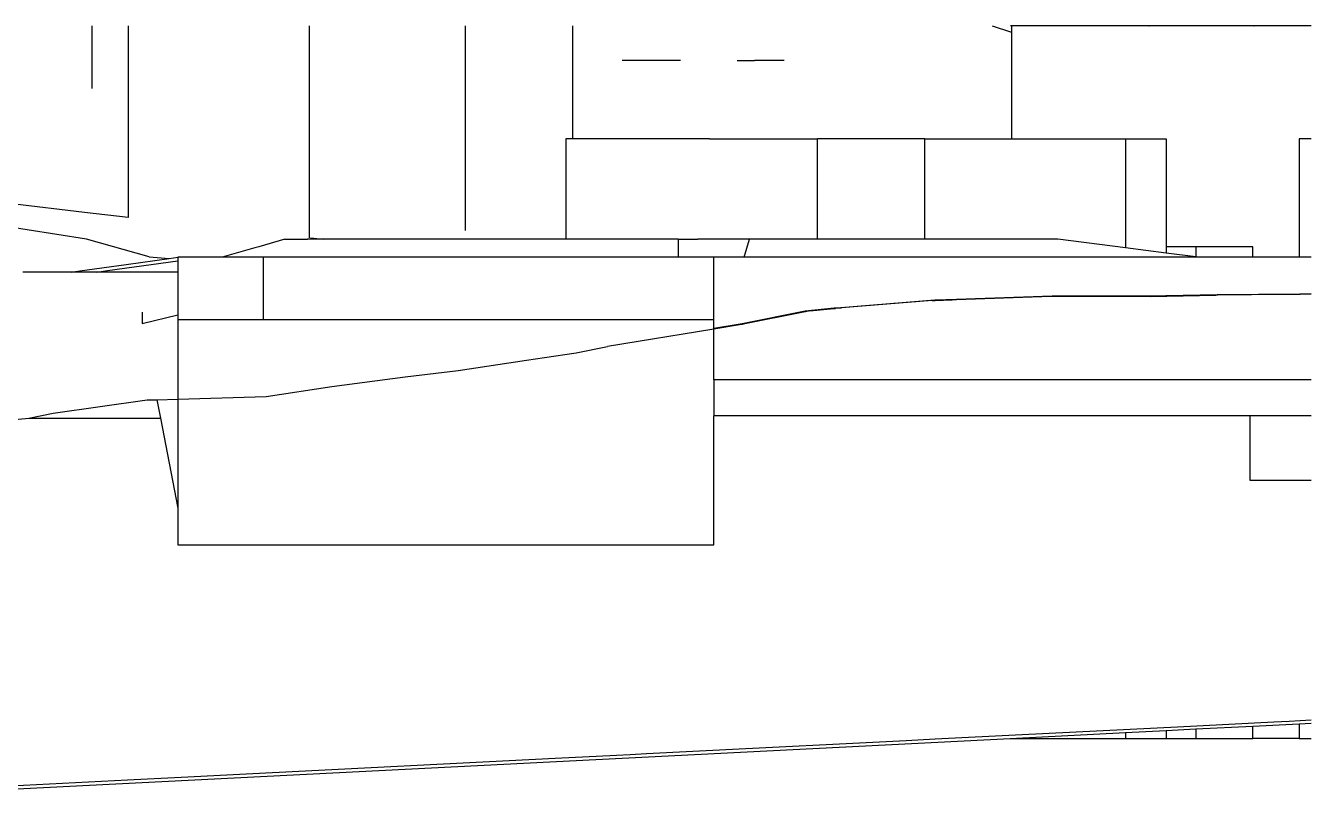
# Model space of a CAD drawing. Extents: x -35.4 to 35.4, y -10.3 to 13.4.
# Drawn here: x -0.53 to 35.44, y -8.48 to 13.37 of the extents above; entities that cross this region are included whole.
import ezdxf

# ---------------------------------------------------------------- set-up
doc = ezdxf.new("R2010")
doc.units = 0
doc.layers.get('0').update_dxf_attribs({"linetype": 'CONTINUOUS'})
doc.layers.add('SECTIONCUTEDGES', color=7, linetype='CONTINUOUS')

msp = doc.modelspace()

# ---------------------------------------------------------------- linework, layer by layer
for p, q in [((1.325, 13.374), (1.325, 12.767)), ((2.345, 13.374), (2.345, 11.48)), ((7.405, 13.374), (7.405, 7.441)), ((11.765, 13.374), (11.765, 7.646)), ((14.775, 13.374), (14.775, 13.139)), ((26.513, 13.374), (27.055, 13.198)), ((27.055, 13.366), (27.026, 13.374)), ((28.432, 13.369), (27.055, 13.369)), ((27.055, 13.369), (27.055, 13.366)), ((27.055, 13.366), (27.055, 13.348)), ((27.055, 13.348), (27.055, 13.239)), ((28.476, 13.369), (28.432, 13.369)), ((29.91, 13.369), (28.476, 13.369)), ((30.007, 13.369), (29.91, 13.369)), ((30.049, 13.369), (30.007, 13.369)), ((30.904, 13.369), (30.049, 13.369)), ((30.895, 13.374), (30.904, 13.369)), ((30.97, 13.369), (30.904, 13.369)), ((31.784, 13.369), (30.97, 13.369)), ((31.836, 13.369), (31.784, 13.369)), ((31.991, 13.369), (31.836, 13.369)), ((32.883, 13.369), (31.991, 13.369)), ((32.919, 13.369), (32.883, 13.369)), ((33.81, 13.369), (32.919, 13.369)), ((33.844, 13.369), (33.81, 13.369)), ((33.831, 13.374), (33.844, 13.369)), ((35.189, 13.369), (33.844, 13.369)), ((35.256, 13.369), (35.189, 13.369)), ((35.441, 13.369), (35.256, 13.369)), ((14.775, 13.139), (14.775, 13.073)), ((14.775, 13.073), (14.775, 12.65)), ((27.055, 13.239), (27.055, 13.218)), ((27.055, 13.218), (27.055, 13.2)), ((27.055, 13.2), (27.055, 13.198)), ((27.055, 13.198), (27.055, 13.139)), ((27.055, 13.139), (27.055, 13.078)), ((27.055, 13.078), (27.055, 12.926)), ((1.325, 12.767), (1.325, 12.4)), ((14.775, 12.65), (14.775, 12.576)), ((27.055, 12.926), (27.055, 12.865)), ((27.055, 12.865), (27.055, 12.84)), ((27.055, 12.84), (27.055, 12.4)), ((1.325, 12.4), (1.325, 11.931)), ((14.775, 12.576), (14.775, 12.4)), ((14.775, 12.4), (14.775, 11.724)), ((17.282, 12.4), (16.162, 12.4)), ((17.792, 12.4), (17.282, 12.4)), ((19.382, 12.4), (19.862, 12.4)), ((20.692, 12.4), (19.862, 12.4)), ((27.055, 12.4), (27.055, 11.586)), ((1.325, 11.931), (1.325, 11.914)), ((1.325, 11.914), (1.325, 11.697)), ((1.325, 11.697), (1.325, 11.616)), ((14.775, 11.724), (14.775, 11.472)), ((27.055, 11.586), (27.055, 11.551)), ((27.055, 11.551), (27.055, 11.368)), ((2.345, 11.48), (2.345, 11.434)), ((2.345, 11.434), (2.345, 11.4)), ((2.345, 11.4), (2.345, 11.378)), ((2.345, 11.378), (2.345, 10.4)), ((14.775, 11.472), (14.775, 11.363)), ((14.775, 11.363), (14.775, 10.4)), ((27.055, 11.368), (27.055, 11.366)), ((27.055, 11.366), (27.055, 11.346)), ((27.055, 11.346), (27.055, 11.181)), ((27.055, 11.181), (27.055, 10.518)), ((27.055, 10.518), (27.055, 10.4)), ((2.345, 10.4), (2.345, 10.375)), ((2.345, 10.375), (2.345, 9.903)), ((14.775, 10.21), (14.585, 10.21)), ((14.585, 10.21), (14.585, 9.64)), ((14.775, 10.4), (14.775, 10.21)), ((17.567, 10.21), (14.775, 10.21)), ((18.6, 10.21), (17.567, 10.21)), ((18.6, 10.21), (21.625, 10.21)), ((21.625, 7.4), (21.625, 10.21)), ((24.287, 10.21), (21.625, 10.21)), ((24.625, 10.21), (24.287, 10.21)), ((24.625, 7.4), (24.625, 10.21)), ((24.625, 10.21), (25.556, 10.21)), ((25.556, 10.21), (27.055, 10.21)), ((27.055, 10.4), (27.055, 10.21)), ((27.055, 10.21), (30.245, 10.21)), ((30.245, 10.21), (31.385, 10.21)), ((30.245, 10.21), (30.245, 7.158)), ((31.385, 10.21), (31.385, 7.192)), ((35.105, 10.21), (35.105, 6.9)), ((35.441, 10.21), (35.105, 10.21)), ((2.345, 9.903), (2.345, 9.4)), ((2.345, 9.4), (2.345, 9.146)), ((14.585, 9.64), (14.585, 9.617)), ((14.585, 9.617), (14.585, 9.4)), ((14.585, 9.4), (14.585, 8.786)), ((2.345, 9.146), (2.345, 8.4)), ((14.585, 8.786), (14.585, 7.458)), ((-0.903, 8.4), (1.117, 8.156)), ((2.345, 8.4), (2.345, 8.324)), ((2.345, 8.324), (2.345, 8.31)), ((2.345, 8.31), (2.345, 8.024)), ((1.173, 7.4), (-4.29, 8.262)), ((1.117, 8.156), (2.345, 8.017)), ((2.345, 8.024), (2.345, 8.017)), ((2.345, 8.017), (2.345, 8.012)), ((2.93, 6.913), (1.173, 7.4)), ((6.728, 7.4), (5.994, 7.192)), ((6.728, 7.4), (7.362, 7.4)), ((7.433, 7.4), (7.362, 7.4)), ((7.749, 7.4), (7.433, 7.4)), ((7.446, 7.441), (7.808, 7.4)), ((7.808, 7.4), (7.749, 7.4)), ((8.162, 7.4), (7.808, 7.4)), ((9.322, 7.4), (8.162, 7.4)), ((9.621, 7.4), (9.322, 7.4)), ((10.856, 7.4), (9.621, 7.4)), ((10.952, 7.4), (10.856, 7.4)), ((11.731, 7.4), (10.952, 7.4)), ((12.642, 7.4), (11.731, 7.4)), ((12.702, 7.4), (12.642, 7.4)), ((13.022, 7.4), (12.702, 7.4)), ((13.33, 7.4), (13.022, 7.4)), ((14.235, 7.4), (13.33, 7.4)), ((14.542, 7.4), (14.235, 7.4)), ((14.585, 7.4), (14.542, 7.4)), ((14.585, 7.458), (14.585, 7.4)), ((17.728, 7.4), (14.585, 7.4)), ((17.728, 7.4), (18.282, 7.4)), ((17.728, 7.4), (17.728, 7.16)), ((19.728, 7.4), (18.282, 7.4)), ((19.578, 6.9), (19.728, 7.4)), ((20.161, 7.4), (19.728, 7.4)), ((21.625, 7.4), (20.161, 7.4)), ((24.625, 7.4), (21.625, 7.4)), ((25.02, 7.4), (24.625, 7.4)), ((25.984, 7.4), (25.02, 7.4)), ((26.075, 7.4), (25.984, 7.4)), ((28.347, 7.4), (26.075, 7.4)), ((30.245, 7.158), (28.347, 7.4)), ((2.288, 6.699), (3.489, 6.867)), ((2.93, 6.913), (3.489, 6.867)), ((3.489, 6.867), (3.728, 6.901)), ((3.728, 6.9), (3.728, 6.901)), ((4.173, 6.901), (3.728, 6.901)), ((3.728, 6.901), (3.728, 6.9)), ((3.728, 6.901), (3.728, 6.9)), ((3.728, 6.901), (3.728, 6.9)), ((3.728, 6.9), (3.728, 6.8)), ((4.969, 6.901), (4.173, 6.901)), ((5.684, 7.104), (4.969, 6.901)), ((6.13, 6.901), (4.969, 6.901)), ((5.886, 7.161), (5.684, 7.104)), ((5.994, 7.192), (5.886, 7.161)), ((6.13, 6.9), (6.13, 6.901)), ((6.13, 5.147), (6.13, 6.9)), ((6.557, 6.9), (6.13, 6.9)), ((6.728, 6.9), (6.557, 6.9)), ((6.775, 6.9), (6.728, 6.9)), ((7.433, 6.9), (6.775, 6.9)), ((7.454, 6.9), (7.433, 6.9)), ((7.749, 6.9), (7.454, 6.9)), ((9.496, 6.9), (7.749, 6.9)), ((9.621, 6.9), (9.496, 6.9)), ((10.774, 6.9), (9.621, 6.9)), ((10.856, 6.9), (10.774, 6.9)), ((11.673, 6.9), (10.856, 6.9)), ((11.731, 6.9), (11.673, 6.9)), ((12.638, 6.9), (11.731, 6.9)), ((12.702, 6.9), (12.638, 6.9)), ((13.288, 6.9), (12.702, 6.9)), ((13.33, 6.9), (13.288, 6.9)), ((14.175, 6.9), (13.33, 6.9)), ((14.235, 6.9), (14.175, 6.9)), ((17.496, 6.9), (14.235, 6.9)), ((17.728, 6.9), (17.496, 6.9)), ((17.728, 7.16), (17.728, 6.9)), ((18.445, 6.9), (17.728, 6.9)), ((18.727, 6.9), (18.445, 6.9)), ((18.728, 6.9), (18.727, 6.9)), ((18.728, 5.147), (18.728, 6.9)), ((19.578, 6.9), (18.728, 6.9)), ((19.728, 6.9), (19.578, 6.9)), ((19.793, 6.9), (19.728, 6.9)), ((20.161, 6.9), (19.793, 6.9)), ((20.893, 6.9), (20.161, 6.9)), ((25.02, 6.9), (20.893, 6.9)), ((25.839, 6.9), (25.02, 6.9)), ((25.984, 6.9), (25.839, 6.9)), ((26.061, 6.9), (25.984, 6.9)), ((26.075, 6.9), (26.061, 6.9)), ((28.005, 6.9), (26.075, 6.9)), ((28.347, 6.9), (28.005, 6.9)), ((29.007, 6.9), (28.347, 6.9)), ((32.263, 6.9), (29.007, 6.9)), ((31.385, 7.012), (30.245, 7.158)), ((32.21, 7.192), (31.385, 7.192)), ((31.385, 7.192), (31.385, 7.012)), ((32.21, 6.907), (31.385, 7.012)), ((32.21, 7.192), (32.21, 6.907)), ((33.805, 7.192), (32.21, 7.192)), ((32.263, 6.9), (32.21, 6.907)), ((33.805, 6.9), (32.263, 6.9)), ((33.805, 6.9), (33.805, 7.192)), ((35.105, 6.9), (33.805, 6.9)), ((35.441, 6.9), (35.105, 6.9)), ((-0.246, 6.482), (-0.61, 6.482)), ((0.562, 6.482), (-0.246, 6.482)), ((0.747, 6.482), (0.562, 6.482)), ((0.747, 6.482), (0.986, 6.516)), ((1.465, 6.482), (0.747, 6.482)), ((0.986, 6.516), (2.288, 6.699)), ((1.465, 6.482), (1.764, 6.524)), ((1.638, 6.482), (1.465, 6.482)), ((3.728, 6.482), (1.638, 6.482)), ((1.764, 6.524), (3.728, 6.8)), ((3.728, 6.8), (3.728, 6.482)), ((3.728, 6.482), (3.728, 5.288)), ((25.513, 5.728), (28.193, 5.817)), ((28.193, 5.817), (30.892, 5.819)), ((30.892, 5.819), (32.804, 5.854)), ((32.804, 5.854), (35.122, 5.875)), ((35.122, 5.875), (35.441, 5.881)), ((19.519, 5.049), (21.278, 5.4)), ((21.278, 5.4), (22.095, 5.482)), ((22.095, 5.482), (22.281, 5.492)), ((22.281, 5.492), (24.909, 5.709)), ((24.909, 5.709), (25.513, 5.728)), ((2.728, 5.361), (2.728, 5.049)), ((2.728, 5.049), (3.728, 5.288)), ((3.728, 5.288), (3.728, 5.147)), ((18.728, 4.919), (19.519, 5.049)), ((19.519, 3.472), (18.728, 3.472)), ((21.278, 3.472), (19.519, 3.472)), ((22.095, 3.472), (21.278, 3.472)), ((22.281, 3.472), (22.095, 3.472)), ((24.909, 3.472), (22.281, 3.472)), ((25.513, 3.472), (24.909, 3.472)), ((28.193, 3.472), (25.513, 3.472)), ((30.892, 3.472), (28.193, 3.472)), ((32.804, 3.472), (30.892, 3.472)), ((34.728, 3.472), (32.804, 3.472)), ((35.122, 3.472), (34.728, 3.472)), ((35.441, 3.472), (35.122, 3.472)), ((3.141, 2.915), (3.241, 2.4)), ((-0.441, 2.4), (2.569, 2.4)), ((2.569, 2.4), (3.241, 2.4)), ((3.241, 2.4), (3.728, -0.119)), ((19.598, 2.461), (18.728, 2.461)), ((19.848, 2.461), (19.598, 2.461)), ((19.934, 2.461), (19.848, 2.461)), ((20.784, 2.461), (19.934, 2.461)), ((22.139, 2.461), (20.784, 2.461)), ((22.277, 2.461), (22.139, 2.461)), ((22.469, 2.461), (22.277, 2.461)), ((24.328, 2.461), (22.469, 2.461)), ((24.405, 2.461), (24.328, 2.461)), ((25.148, 2.461), (24.405, 2.461)), ((25.379, 2.461), (25.148, 2.461)), ((27.579, 2.461), (25.379, 2.461)), ((31.506, 2.461), (27.579, 2.461)), ((31.919, 2.461), (31.506, 2.461)), ((32.185, 2.461), (31.919, 2.461)), ((33.728, 2.461), (32.185, 2.461)), ((33.728, 0.65), (33.728, 2.461)), ((35.441, 2.461), (33.728, 2.461)), ((34.561, 0.65), (33.728, 0.65)), ((34.859, 0.65), (34.561, 0.65)), ((34.993, 0.65), (34.859, 0.65)), ((35.441, 0.65), (34.993, 0.65)), ((34.389, -6.104), (31.694, -6.241)), ((34.821, -6.082), (34.389, -6.104)), ((35.441, -6.051), (34.821, -6.082)), ((27.353, -6.461), (24.922, -6.584)), ((27.016, -6.557), (30.245, -6.393)), ((31.694, -6.241), (27.353, -6.461)), ((30.245, -6.393), (31.385, -6.335)), ((30.245, -6.393), (30.245, -6.557)), ((31.385, -6.335), (32.21, -6.294)), ((31.385, -6.335), (31.385, -6.557)), ((32.21, -6.294), (33.805, -6.213)), ((32.21, -6.294), (32.21, -6.557)), ((33.805, -6.213), (35.105, -6.147)), ((33.805, -6.557), (33.805, -6.213)), ((35.105, -6.147), (35.441, -6.13)), ((35.105, -6.147), (35.105, -6.557)), ((-11.022, -8.485), (27.016, -6.557)), ((20.558, -6.805), (19.622, -6.853)), ((22.051, -6.73), (20.558, -6.805)), ((24.102, -6.626), (22.051, -6.73)), ((24.922, -6.584), (24.102, -6.626)), ((27.016, -6.557), (30.245, -6.557)), ((30.245, -6.557), (31.385, -6.557)), ((31.385, -6.557), (32.21, -6.557)), ((32.21, -6.557), (33.805, -6.557)), ((35.105, -6.557), (33.805, -6.557)), ((35.105, -6.557), (35.441, -6.557)), ((14.289, -7.123), (5.831, -7.552)), ((16.005, -7.036), (14.289, -7.123)), ((16.381, -7.017), (16.005, -7.036)), ((16.846, -6.994), (16.381, -7.017)), ((19.622, -6.853), (16.846, -6.994)), ((5.831, -7.552), (3.819, -7.654)), ((2.32, -7.73), (-1.99, -7.948)), ((3.819, -7.654), (2.32, -7.73))]:
    msp.add_line(p, q)
at = {"layer": 'SECTIONCUTEDGES'}
for p, q in [((28.16, 5.798), (25.513, 5.711)), ((28.172, 5.798), (28.16, 5.798)), ((28.193, 5.798), (28.172, 5.798)), ((28.214, 5.799), (28.193, 5.798)), ((30.892, 5.801), (28.214, 5.799)), ((30.944, 5.801), (30.892, 5.801)), ((30.944, 5.801), (32.773, 5.834)), ((32.789, 5.834), (32.773, 5.834)), ((32.804, 5.835), (32.789, 5.834)), ((32.82, 5.835), (32.804, 5.835)), ((34.728, 5.852), (32.82, 5.835)), ((34.989, 5.854), (34.728, 5.852)), ((35.119, 5.857), (34.989, 5.854)), ((35.122, 5.857), (35.119, 5.857)), ((35.13, 5.857), (35.122, 5.857)), ((35.441, 5.863), (35.13, 5.857)), ((21.411, 5.4), (21.289, 5.376)), ((21.411, 5.4), (21.994, 5.458)), ((21.994, 5.458), (22.095, 5.464)), ((22.095, 5.464), (22.097, 5.464)), ((22.097, 5.464), (22.127, 5.465)), ((22.281, 5.478), (22.127, 5.465)), ((22.297, 5.479), (22.281, 5.478)), ((24.831, 5.689), (22.297, 5.479)), ((24.831, 5.689), (24.909, 5.691)), ((24.909, 5.691), (24.914, 5.692)), ((24.914, 5.692), (25.396, 5.707)), ((25.513, 5.711), (25.396, 5.707)), ((6.13, 5.147), (3.728, 5.147)), ((3.728, 5.147), (3.728, 5.048)), ((3.728, 5.048), (3.728, 4.988)), ((18.728, 5.147), (6.13, 5.147)), ((18.728, 4.919), (18.728, 5.147)), ((21.278, 5.373), (19.543, 5.027)), ((21.289, 5.376), (21.278, 5.373)), ((3.728, 4.988), (3.728, 4.4)), ((18.728, 4.889), (15.747, 4.4)), ((19.443, 5.007), (18.728, 4.889)), ((18.728, 4.889), (18.728, 4.919)), ((18.728, 3.472), (18.728, 4.889)), ((19.504, 5.019), (19.443, 5.007)), ((19.519, 5.022), (19.504, 5.019)), ((19.543, 5.027), (19.519, 5.022)), ((3.728, 4.4), (3.728, 4.061)), ((14.876, 4.221), (15.747, 4.4)), ((3.728, 4.061), (3.728, 3.964)), ((3.728, 3.964), (3.728, 2.933)), ((11.573, 3.734), (13.485, 4.022)), ((13.485, 4.022), (13.986, 4.099)), ((13.986, 4.099), (14.876, 4.221)), ((10.09, 3.552), (11.573, 3.734)), ((6.204, 3.008), (8.039, 3.285)), ((8.039, 3.285), (10.09, 3.552)), ((18.728, 3.472), (18.728, 2.461)), ((0.247, 2.54), (2.868, 2.906)), ((2.868, 2.906), (3.141, 2.915)), ((3.141, 2.915), (3.728, 2.933)), ((3.728, 2.933), (6.204, 3.008)), ((3.728, 2.933), (3.728, -0.119)), ((-0.441, 2.4), (0.247, 2.54)), ((-1.694, 2.282), (-0.441, 2.4)), ((18.728, -0.527), (18.728, 2.461)), ((3.728, -0.119), (3.728, -1.149)), ((18.728, -1.149), (18.728, -0.527)), ((3.728, -1.149), (3.98, -1.149)), ((3.98, -1.149), (4.697, -1.149)), ((4.697, -1.149), (5.991, -1.149)), ((5.991, -1.149), (11.158, -1.149)), ((11.158, -1.149), (14.437, -1.149)), ((14.437, -1.149), (15.137, -1.149)), ((15.137, -1.149), (16.152, -1.149)), ((16.152, -1.149), (16.306, -1.149)), ((16.306, -1.149), (16.527, -1.149)), ((16.527, -1.149), (16.799, -1.149)), ((16.799, -1.149), (16.992, -1.149)), ((16.992, -1.149), (18.547, -1.149)), ((18.547, -1.149), (18.728, -1.149))]:
    msp.add_line(p, q, dxfattribs=at)

doc.saveas('drawing.dxf')
